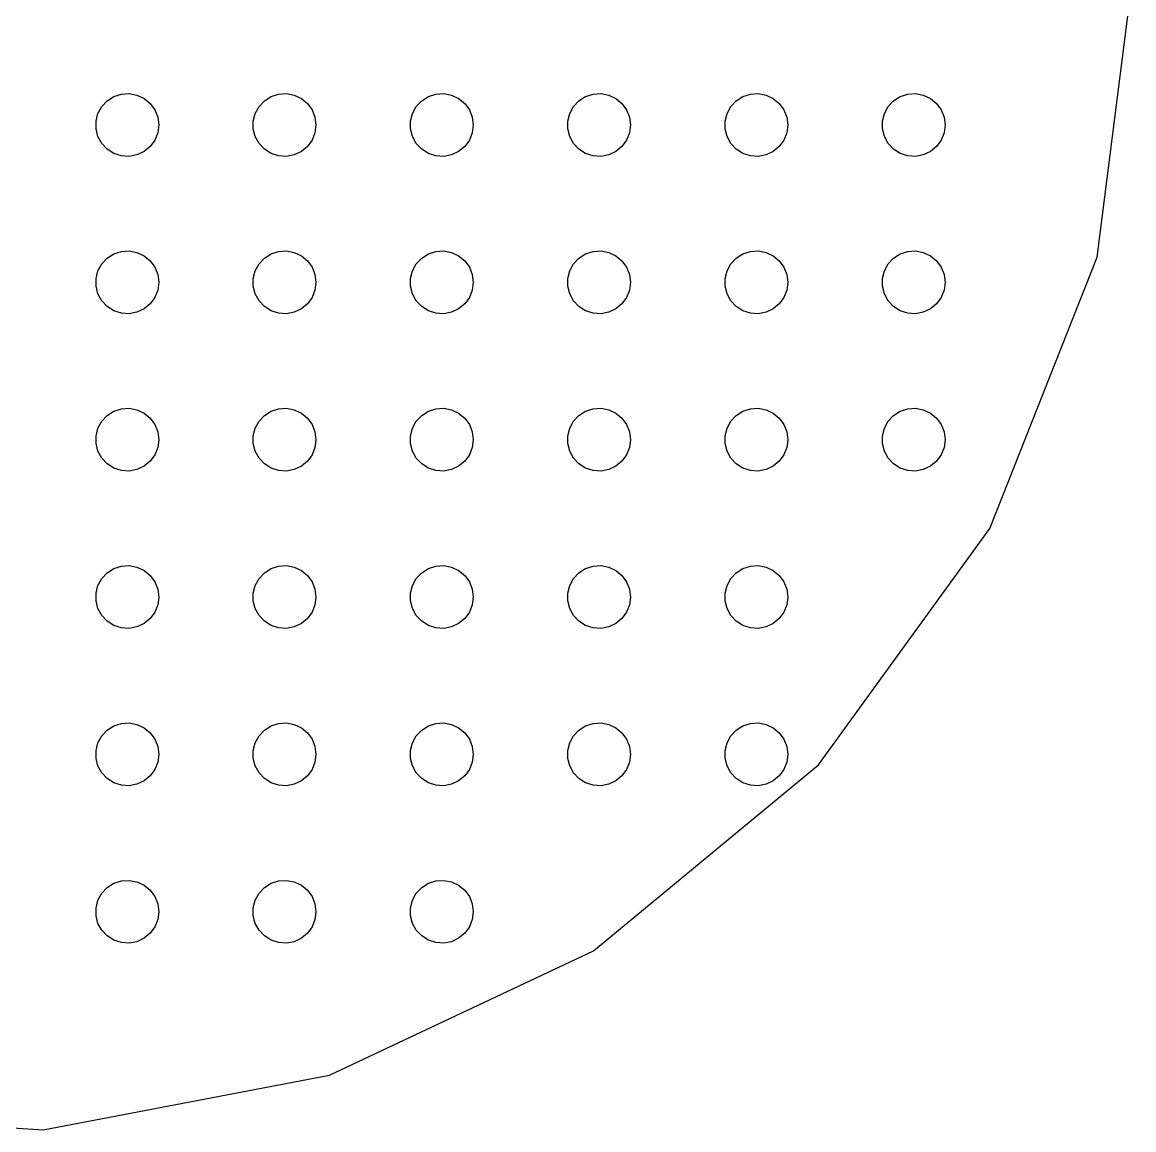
# Model space of a CAD drawing. Header units: metres. Extents: x -110 to 111, y -111 to 111.
# Drawn here: x 5 to 111, y -110.8 to -5.2 of the extents above; entities that cross this region are included whole.
import ezdxf

# ---------------------------------------------------------------- set-up
doc = ezdxf.new("R2010")
doc.units = ezdxf.units.M

msp = doc.modelspace()

# ---------------------------------------------------------------- linework, layer by layer
for p, q in [((107.513, -27.6046), (111, 0)), ((12.5729, -13.2366), (13.0877, -12.6884)), ((13.0877, -12.6884), (13.7227, -12.2855)), ((13.7227, -12.2855), (14.4379, -12.0531)), ((14.4379, -12.0531), (15.1884, -12.0059)), ((15.1884, -12.0059), (15.927, -12.1468)), ((15.927, -12.1468), (16.6075, -12.467)), ((16.6075, -12.467), (17.1869, -12.9464)), ((27.5729, -13.2366), (28.0877, -12.6884)), ((28.0877, -12.6884), (28.7227, -12.2855)), ((28.7227, -12.2855), (29.4379, -12.0531)), ((29.4379, -12.0531), (30.1884, -12.0059)), ((30.1884, -12.0059), (30.927, -12.1468)), ((30.927, -12.1468), (31.6075, -12.467)), ((31.6075, -12.467), (32.1869, -12.9464)), ((42.5729, -13.2366), (43.0877, -12.6884)), ((43.0877, -12.6884), (43.7227, -12.2855)), ((43.7227, -12.2855), (44.4379, -12.0531)), ((44.4379, -12.0531), (45.1884, -12.0059)), ((45.1884, -12.0059), (45.927, -12.1468)), ((45.927, -12.1468), (46.6075, -12.467)), ((46.6075, -12.467), (47.1869, -12.9464)), ((57.5729, -13.2366), (58.0877, -12.6884)), ((58.0877, -12.6884), (58.7227, -12.2855)), ((58.7227, -12.2855), (59.4379, -12.0531)), ((59.4379, -12.0531), (60.1884, -12.0059)), ((60.1884, -12.0059), (60.927, -12.1468)), ((60.927, -12.1468), (61.6075, -12.467)), ((61.6075, -12.467), (62.1869, -12.9464)), ((72.573, -13.2366), (73.0877, -12.6884)), ((73.0877, -12.6884), (73.7227, -12.2855)), ((73.7227, -12.2855), (74.4379, -12.0531)), ((74.4379, -12.0531), (75.1884, -12.0059)), ((75.1884, -12.0059), (75.927, -12.1468)), ((75.927, -12.1468), (76.6075, -12.467)), ((76.6075, -12.467), (77.1869, -12.9464)), ((87.573, -13.2366), (88.0877, -12.6884)), ((88.0877, -12.6884), (88.7227, -12.2855)), ((88.7227, -12.2855), (89.4379, -12.0531)), ((89.4379, -12.0531), (90.1884, -12.0059)), ((90.1884, -12.0059), (90.927, -12.1468)), ((90.927, -12.1468), (91.6075, -12.467)), ((91.6075, -12.467), (92.1869, -12.9464)), ((12.2107, -13.8956), (12.5729, -13.2366)), ((17.1869, -12.9464), (17.6289, -13.5547)), ((17.6289, -13.5547), (17.9057, -14.2539)), ((27.2107, -13.8956), (27.5729, -13.2366)), ((32.1869, -12.9464), (32.6289, -13.5547)), ((32.6289, -13.5547), (32.9057, -14.2539)), ((42.2107, -13.8956), (42.5729, -13.2366)), ((47.1869, -12.9464), (47.6289, -13.5547)), ((47.6289, -13.5547), (47.9057, -14.2539)), ((57.2107, -13.8956), (57.5729, -13.2366)), ((62.1869, -12.9464), (62.6289, -13.5547)), ((62.6289, -13.5547), (62.9057, -14.2539)), ((72.2107, -13.8956), (72.573, -13.2366)), ((77.1869, -12.9464), (77.6289, -13.5547)), ((77.6289, -13.5547), (77.9057, -14.2539)), ((87.2107, -13.8956), (87.573, -13.2366)), ((92.1869, -12.9464), (92.6289, -13.5547)), ((92.6289, -13.5547), (92.9057, -14.2539)), ((12.0237, -14.624), (12.2107, -13.8956)), ((12.0237, -15.376), (12.0237, -14.624)), ((17.9057, -14.2539), (18, -15)), ((27.0237, -14.624), (27.2107, -13.8956)), ((27.0237, -15.376), (27.0237, -14.624)), ((32.9057, -14.2539), (33, -15)), ((42.0237, -14.624), (42.2107, -13.8956)), ((42.0237, -15.376), (42.0237, -14.624)), ((47.9057, -14.2539), (48, -15)), ((57.0237, -14.624), (57.2107, -13.8956)), ((57.0237, -15.376), (57.0237, -14.624)), ((62.9057, -14.2539), (63, -15)), ((72.0237, -14.624), (72.2107, -13.8956)), ((72.0237, -15.376), (72.0237, -14.624)), ((77.9057, -14.2539), (78, -15)), ((87.0237, -14.624), (87.2107, -13.8956)), ((87.0237, -15.376), (87.0237, -14.624)), ((92.9057, -14.2539), (93, -15)), ((12.2107, -16.1044), (12.0237, -15.376)), ((17.9057, -15.7461), (17.6289, -16.4453)), ((18, -15), (17.9057, -15.7461)), ((27.2107, -16.1044), (27.0237, -15.376)), ((32.9057, -15.7461), (32.6289, -16.4453)), ((33, -15), (32.9057, -15.7461)), ((42.2107, -16.1044), (42.0237, -15.376)), ((47.9057, -15.7461), (47.6289, -16.4453)), ((48, -15), (47.9057, -15.7461)), ((57.2107, -16.1044), (57.0237, -15.376)), ((62.9057, -15.7461), (62.6289, -16.4453)), ((63, -15), (62.9057, -15.7461)), ((72.2107, -16.1044), (72.0237, -15.376)), ((77.9057, -15.7461), (77.6289, -16.4453)), ((78, -15), (77.9057, -15.7461)), ((87.2107, -16.1044), (87.0237, -15.376)), ((92.9057, -15.7461), (92.6289, -16.4453)), ((93, -15), (92.9057, -15.7461)), ((12.5729, -16.7634), (12.2107, -16.1044)), ((13.0877, -17.3115), (12.5729, -16.7634)), ((17.6289, -16.4453), (17.1869, -17.0536)), ((27.5729, -16.7634), (27.2107, -16.1044)), ((28.0877, -17.3115), (27.5729, -16.7634)), ((32.6289, -16.4453), (32.1869, -17.0536)), ((42.5729, -16.7634), (42.2107, -16.1044)), ((43.0877, -17.3115), (42.5729, -16.7634)), ((47.6289, -16.4453), (47.1869, -17.0536)), ((57.5729, -16.7634), (57.2107, -16.1044)), ((58.0877, -17.3115), (57.5729, -16.7634)), ((62.6289, -16.4453), (62.1869, -17.0536)), ((72.573, -16.7634), (72.2107, -16.1044)), ((73.0877, -17.3115), (72.573, -16.7634)), ((77.6289, -16.4453), (77.1869, -17.0536)), ((87.573, -16.7634), (87.2107, -16.1044)), ((88.0877, -17.3115), (87.573, -16.7634)), ((92.6289, -16.4453), (92.1869, -17.0536)), ((13.7227, -17.7145), (13.0877, -17.3115)), ((14.4379, -17.9469), (13.7227, -17.7145)), ((15.1884, -17.9941), (14.4379, -17.9469)), ((15.927, -17.8532), (15.1884, -17.9941)), ((16.6075, -17.533), (15.927, -17.8532)), ((17.1869, -17.0536), (16.6075, -17.533)), ((28.7227, -17.7145), (28.0877, -17.3115)), ((29.4379, -17.9469), (28.7227, -17.7145)), ((30.1884, -17.9941), (29.4379, -17.9469)), ((30.927, -17.8532), (30.1884, -17.9941)), ((31.6075, -17.533), (30.927, -17.8532)), ((32.1869, -17.0536), (31.6075, -17.533)), ((43.7227, -17.7145), (43.0877, -17.3115)), ((44.4379, -17.9469), (43.7227, -17.7145)), ((45.1884, -17.9941), (44.4379, -17.9469)), ((45.927, -17.8532), (45.1884, -17.9941)), ((46.6075, -17.533), (45.927, -17.8532)), ((47.1869, -17.0536), (46.6075, -17.533)), ((58.7227, -17.7145), (58.0877, -17.3115)), ((59.4379, -17.9469), (58.7227, -17.7145)), ((60.1884, -17.9941), (59.4379, -17.9469)), ((60.927, -17.8532), (60.1884, -17.9941)), ((61.6075, -17.533), (60.927, -17.8532)), ((62.1869, -17.0536), (61.6075, -17.533)), ((73.7227, -17.7145), (73.0877, -17.3115)), ((74.4379, -17.9469), (73.7227, -17.7145)), ((75.1884, -17.9941), (74.4379, -17.9469)), ((75.927, -17.8532), (75.1884, -17.9941)), ((76.6075, -17.533), (75.927, -17.8532)), ((77.1869, -17.0536), (76.6075, -17.533)), ((88.7227, -17.7145), (88.0877, -17.3115)), ((89.4379, -17.9469), (88.7227, -17.7145)), ((90.1884, -17.9941), (89.4379, -17.9469)), ((90.927, -17.8532), (90.1884, -17.9941)), ((91.6075, -17.533), (90.927, -17.8532)), ((92.1869, -17.0536), (91.6075, -17.533)), ((13.0877, -27.6884), (13.7227, -27.2855)), ((13.7227, -27.2855), (14.4379, -27.0531)), ((14.4379, -27.0531), (15.1884, -27.0059)), ((15.1884, -27.0059), (15.927, -27.1468)), ((15.927, -27.1468), (16.6075, -27.467)), ((16.6075, -27.467), (17.1869, -27.9464)), ((28.0877, -27.6884), (28.7227, -27.2855)), ((28.7227, -27.2855), (29.4379, -27.0531)), ((29.4379, -27.0531), (30.1884, -27.0059)), ((30.1884, -27.0059), (30.927, -27.1468)), ((30.927, -27.1468), (31.6075, -27.467)), ((31.6075, -27.467), (32.1869, -27.9464)), ((43.0877, -27.6884), (43.7227, -27.2855)), ((43.7227, -27.2855), (44.4379, -27.0531)), ((44.4379, -27.0531), (45.1884, -27.0059)), ((45.1884, -27.0059), (45.927, -27.1468)), ((45.927, -27.1468), (46.6075, -27.467)), ((46.6075, -27.467), (47.1869, -27.9464)), ((58.0877, -27.6884), (58.7227, -27.2855)), ((58.7227, -27.2855), (59.4379, -27.0531)), ((59.4379, -27.0531), (60.1884, -27.0059)), ((60.1884, -27.0059), (60.927, -27.1468)), ((60.927, -27.1468), (61.6075, -27.467)), ((61.6075, -27.467), (62.1869, -27.9464)), ((73.0877, -27.6884), (73.7227, -27.2855)), ((73.7227, -27.2855), (74.4379, -27.0531)), ((74.4379, -27.0531), (75.1884, -27.0059)), ((75.1884, -27.0059), (75.927, -27.1468)), ((75.927, -27.1468), (76.6075, -27.467)), ((76.6075, -27.467), (77.1869, -27.9464)), ((88.0877, -27.6884), (88.7227, -27.2855)), ((88.7227, -27.2855), (89.4379, -27.0531)), ((89.4379, -27.0531), (90.1884, -27.0059)), ((90.1884, -27.0059), (90.927, -27.1468)), ((90.927, -27.1468), (91.6075, -27.467)), ((91.6075, -27.467), (92.1869, -27.9464)), ((12.2107, -28.8956), (12.5729, -28.2366)), ((12.5729, -28.2366), (13.0877, -27.6884)), ((17.1869, -27.9464), (17.6289, -28.5547)), ((17.6289, -28.5547), (17.9057, -29.2539)), ((27.2107, -28.8956), (27.5729, -28.2366)), ((27.5729, -28.2366), (28.0877, -27.6884)), ((32.1869, -27.9464), (32.6289, -28.5547)), ((32.6289, -28.5547), (32.9057, -29.2539)), ((42.2107, -28.8956), (42.5729, -28.2366)), ((42.5729, -28.2366), (43.0877, -27.6884)), ((47.1869, -27.9464), (47.6289, -28.5547)), ((47.6289, -28.5547), (47.9057, -29.2539)), ((57.2107, -28.8956), (57.5729, -28.2366)), ((57.5729, -28.2366), (58.0877, -27.6884)), ((62.1869, -27.9464), (62.6289, -28.5547)), ((62.6289, -28.5547), (62.9057, -29.2539)), ((72.2107, -28.8956), (72.573, -28.2366)), ((72.573, -28.2366), (73.0877, -27.6884)), ((77.1869, -27.9464), (77.6289, -28.5547)), ((77.6289, -28.5547), (77.9057, -29.2539)), ((87.2107, -28.8956), (87.573, -28.2366)), ((87.573, -28.2366), (88.0877, -27.6884)), ((92.1869, -27.9464), (92.6289, -28.5547)), ((92.6289, -28.5547), (92.9057, -29.2539)), ((97.27, -53.4747), (107.513, -27.6046)), ((12.0237, -29.624), (12.2107, -28.8956)), ((12.0237, -30.376), (12.0237, -29.624)), ((17.9057, -29.2539), (18, -30)), ((27.0237, -29.624), (27.2107, -28.8956)), ((27.0237, -30.376), (27.0237, -29.624)), ((32.9057, -29.2539), (33, -30)), ((42.0237, -29.624), (42.2107, -28.8956)), ((42.0237, -30.376), (42.0237, -29.624)), ((47.9057, -29.2539), (48, -30)), ((57.0237, -29.624), (57.2107, -28.8956)), ((57.0237, -30.376), (57.0237, -29.624)), ((62.9057, -29.2539), (63, -30)), ((72.0237, -29.624), (72.2107, -28.8956)), ((72.0237, -30.376), (72.0237, -29.624)), ((77.9057, -29.2539), (78, -30)), ((87.0237, -29.624), (87.2107, -28.8956)), ((87.0237, -30.376), (87.0237, -29.624)), ((92.9057, -29.2539), (93, -30)), ((12.2107, -31.1044), (12.0237, -30.376)), ((18, -30), (17.9057, -30.7461)), ((27.2107, -31.1044), (27.0237, -30.376)), ((33, -30), (32.9057, -30.7461)), ((42.2107, -31.1044), (42.0237, -30.376)), ((48, -30), (47.9057, -30.7461)), ((57.2107, -31.1044), (57.0237, -30.376)), ((63, -30), (62.9057, -30.7461)), ((72.2107, -31.1044), (72.0237, -30.376)), ((78, -30), (77.9057, -30.7461)), ((87.2107, -31.1044), (87.0237, -30.376)), ((93, -30), (92.9057, -30.7461)), ((12.5729, -31.7634), (12.2107, -31.1044)), ((13.0877, -32.3115), (12.5729, -31.7634)), ((17.6289, -31.4453), (17.1869, -32.0536)), ((17.9057, -30.7461), (17.6289, -31.4453)), ((27.5729, -31.7634), (27.2107, -31.1044)), ((28.0877, -32.3115), (27.5729, -31.7634)), ((32.6289, -31.4453), (32.1869, -32.0536)), ((32.9057, -30.7461), (32.6289, -31.4453)), ((42.5729, -31.7634), (42.2107, -31.1044)), ((43.0877, -32.3115), (42.5729, -31.7634)), ((47.6289, -31.4453), (47.1869, -32.0536)), ((47.9057, -30.7461), (47.6289, -31.4453)), ((57.5729, -31.7634), (57.2107, -31.1044)), ((58.0877, -32.3115), (57.5729, -31.7634)), ((62.6289, -31.4453), (62.1869, -32.0536)), ((62.9057, -30.7461), (62.6289, -31.4453)), ((72.573, -31.7634), (72.2107, -31.1044)), ((73.0877, -32.3115), (72.573, -31.7634)), ((77.6289, -31.4453), (77.1869, -32.0536)), ((77.9057, -30.7461), (77.6289, -31.4453)), ((87.573, -31.7634), (87.2107, -31.1044)), ((88.0877, -32.3115), (87.573, -31.7634)), ((92.6289, -31.4453), (92.1869, -32.0536)), ((92.9057, -30.7461), (92.6289, -31.4453)), ((13.7227, -32.7145), (13.0877, -32.3115)), ((14.4379, -32.9469), (13.7227, -32.7145)), ((15.927, -32.8532), (15.1884, -32.9941)), ((16.6075, -32.533), (15.927, -32.8532)), ((17.1869, -32.0536), (16.6075, -32.533)), ((28.7227, -32.7145), (28.0877, -32.3115)), ((29.4379, -32.9469), (28.7227, -32.7145)), ((30.927, -32.8532), (30.1884, -32.9941)), ((31.6075, -32.533), (30.927, -32.8532)), ((32.1869, -32.0536), (31.6075, -32.533)), ((43.7227, -32.7145), (43.0877, -32.3115)), ((44.4379, -32.9469), (43.7227, -32.7145)), ((45.927, -32.8532), (45.1884, -32.9941)), ((46.6075, -32.533), (45.927, -32.8532)), ((47.1869, -32.0536), (46.6075, -32.533)), ((58.7227, -32.7145), (58.0877, -32.3115)), ((59.4379, -32.9469), (58.7227, -32.7145)), ((60.927, -32.8532), (60.1884, -32.9941)), ((61.6075, -32.533), (60.927, -32.8532)), ((62.1869, -32.0536), (61.6075, -32.533)), ((73.7227, -32.7145), (73.0877, -32.3115)), ((74.4379, -32.9469), (73.7227, -32.7145)), ((75.927, -32.8532), (75.1884, -32.9941)), ((76.6075, -32.533), (75.927, -32.8532)), ((77.1869, -32.0536), (76.6075, -32.533)), ((88.7227, -32.7145), (88.0877, -32.3115)), ((89.4379, -32.9469), (88.7227, -32.7145)), ((90.927, -32.8532), (90.1884, -32.9941)), ((91.6075, -32.533), (90.927, -32.8532)), ((92.1869, -32.0536), (91.6075, -32.533)), ((15.1884, -32.9941), (14.4379, -32.9469)), ((30.1884, -32.9941), (29.4379, -32.9469)), ((45.1884, -32.9941), (44.4379, -32.9469)), ((60.1884, -32.9941), (59.4379, -32.9469)), ((75.1884, -32.9941), (74.4379, -32.9469)), ((90.1884, -32.9941), (89.4379, -32.9469)), ((13.0877, -42.6885), (13.7227, -42.2855)), ((13.7227, -42.2855), (14.4379, -42.0531)), ((14.4379, -42.0531), (15.1884, -42.0059)), ((15.1884, -42.0059), (15.927, -42.1468)), ((15.927, -42.1468), (16.6075, -42.467)), ((28.0877, -42.6885), (28.7227, -42.2855)), ((28.7227, -42.2855), (29.4379, -42.0531)), ((29.4379, -42.0531), (30.1884, -42.0059)), ((30.1884, -42.0059), (30.927, -42.1468)), ((30.927, -42.1468), (31.6075, -42.467)), ((43.0877, -42.6885), (43.7227, -42.2855)), ((43.7227, -42.2855), (44.4379, -42.0531)), ((44.4379, -42.0531), (45.1884, -42.0059)), ((45.1884, -42.0059), (45.927, -42.1468)), ((45.927, -42.1468), (46.6075, -42.467)), ((58.0877, -42.6885), (58.7227, -42.2855)), ((58.7227, -42.2855), (59.4379, -42.0531)), ((59.4379, -42.0531), (60.1884, -42.0059)), ((60.1884, -42.0059), (60.927, -42.1468)), ((60.927, -42.1468), (61.6075, -42.467)), ((73.0877, -42.6885), (73.7227, -42.2855)), ((73.7227, -42.2855), (74.4379, -42.0531)), ((74.4379, -42.0531), (75.1884, -42.0059)), ((75.1884, -42.0059), (75.927, -42.1468)), ((75.927, -42.1468), (76.6075, -42.467)), ((88.0877, -42.6885), (88.7227, -42.2855)), ((88.7227, -42.2855), (89.4379, -42.0531)), ((89.4379, -42.0531), (90.1884, -42.0059)), ((90.1884, -42.0059), (90.927, -42.1468)), ((90.927, -42.1468), (91.6075, -42.467)), ((12.2107, -43.8956), (12.5729, -43.2366)), ((12.5729, -43.2366), (13.0877, -42.6885)), ((16.6075, -42.467), (17.1869, -42.9464)), ((17.1869, -42.9464), (17.6289, -43.5547)), ((27.2107, -43.8956), (27.5729, -43.2366)), ((27.5729, -43.2366), (28.0877, -42.6885)), ((31.6075, -42.467), (32.1869, -42.9464)), ((32.1869, -42.9464), (32.6289, -43.5547)), ((42.2107, -43.8956), (42.5729, -43.2366)), ((42.5729, -43.2366), (43.0877, -42.6885)), ((46.6075, -42.467), (47.1869, -42.9464)), ((47.1869, -42.9464), (47.6289, -43.5547)), ((57.2107, -43.8956), (57.5729, -43.2366)), ((57.5729, -43.2366), (58.0877, -42.6885)), ((61.6075, -42.467), (62.1869, -42.9464)), ((62.1869, -42.9464), (62.6289, -43.5547)), ((72.2107, -43.8956), (72.573, -43.2366)), ((72.573, -43.2366), (73.0877, -42.6885)), ((76.6075, -42.467), (77.1869, -42.9464)), ((77.1869, -42.9464), (77.6289, -43.5547)), ((87.2107, -43.8956), (87.573, -43.2366)), ((87.573, -43.2366), (88.0877, -42.6885)), ((91.6075, -42.467), (92.1869, -42.9464)), ((92.1869, -42.9464), (92.6289, -43.5547)), ((12.0237, -44.624), (12.2107, -43.8956)), ((17.6289, -43.5547), (17.9057, -44.2539)), ((17.9057, -44.2539), (18, -45)), ((27.0237, -44.624), (27.2107, -43.8956)), ((32.6289, -43.5547), (32.9057, -44.2539)), ((32.9057, -44.2539), (33, -45)), ((42.0237, -44.624), (42.2107, -43.8956)), ((47.6289, -43.5547), (47.9057, -44.2539)), ((47.9057, -44.2539), (48, -45)), ((57.0237, -44.624), (57.2107, -43.8956)), ((62.6289, -43.5547), (62.9057, -44.2539)), ((62.9057, -44.2539), (63, -45)), ((72.0237, -44.624), (72.2107, -43.8956)), ((77.6289, -43.5547), (77.9057, -44.2539)), ((77.9057, -44.2539), (78, -45)), ((87.0237, -44.624), (87.2107, -43.8956)), ((92.6289, -43.5547), (92.9057, -44.2539)), ((92.9057, -44.2539), (93, -45)), ((12.0237, -45.376), (12.0237, -44.624)), ((12.2107, -46.1044), (12.0237, -45.376)), ((18, -45), (17.9057, -45.7461)), ((27.0237, -45.376), (27.0237, -44.624)), ((27.2107, -46.1044), (27.0237, -45.376)), ((33, -45), (32.9057, -45.7461)), ((42.0237, -45.376), (42.0237, -44.624)), ((42.2107, -46.1044), (42.0237, -45.376)), ((48, -45), (47.9057, -45.7461)), ((57.0237, -45.376), (57.0237, -44.624)), ((57.2107, -46.1044), (57.0237, -45.376)), ((63, -45), (62.9057, -45.7461)), ((72.0237, -45.376), (72.0237, -44.624)), ((72.2107, -46.1044), (72.0237, -45.376)), ((78, -45), (77.9057, -45.7461)), ((87.0237, -45.376), (87.0237, -44.624)), ((87.2107, -46.1044), (87.0237, -45.376)), ((93, -45), (92.9057, -45.7461)), ((12.5729, -46.7634), (12.2107, -46.1044)), ((17.6289, -46.4453), (17.1869, -47.0536)), ((17.9057, -45.7461), (17.6289, -46.4453)), ((27.5729, -46.7634), (27.2107, -46.1044)), ((32.6289, -46.4453), (32.1869, -47.0536)), ((32.9057, -45.7461), (32.6289, -46.4453)), ((42.5729, -46.7634), (42.2107, -46.1044)), ((47.6289, -46.4453), (47.1869, -47.0536)), ((47.9057, -45.7461), (47.6289, -46.4453)), ((57.5729, -46.7634), (57.2107, -46.1044)), ((62.6289, -46.4453), (62.1869, -47.0536)), ((62.9057, -45.7461), (62.6289, -46.4453)), ((72.573, -46.7634), (72.2107, -46.1044)), ((77.6289, -46.4453), (77.1869, -47.0536)), ((77.9057, -45.7461), (77.6289, -46.4453)), ((87.573, -46.7634), (87.2107, -46.1044)), ((92.6289, -46.4453), (92.1869, -47.0536)), ((92.9057, -45.7461), (92.6289, -46.4453)), ((13.0877, -47.3115), (12.5729, -46.7634)), ((13.7227, -47.7145), (13.0877, -47.3115)), ((16.6075, -47.533), (15.927, -47.8532)), ((17.1869, -47.0536), (16.6075, -47.533)), ((28.0877, -47.3115), (27.5729, -46.7634)), ((28.7227, -47.7145), (28.0877, -47.3115)), ((31.6075, -47.533), (30.927, -47.8532)), ((32.1869, -47.0536), (31.6075, -47.533)), ((43.0877, -47.3115), (42.5729, -46.7634)), ((43.7227, -47.7145), (43.0877, -47.3115)), ((46.6075, -47.533), (45.927, -47.8532)), ((47.1869, -47.0536), (46.6075, -47.533)), ((58.0877, -47.3115), (57.5729, -46.7634)), ((58.7227, -47.7145), (58.0877, -47.3115)), ((61.6075, -47.533), (60.927, -47.8532)), ((62.1869, -47.0536), (61.6075, -47.533)), ((73.0877, -47.3115), (72.573, -46.7634)), ((73.7227, -47.7145), (73.0877, -47.3115)), ((76.6075, -47.533), (75.927, -47.8532)), ((77.1869, -47.0536), (76.6075, -47.533)), ((88.0877, -47.3115), (87.573, -46.7634)), ((88.7227, -47.7145), (88.0877, -47.3115)), ((91.6075, -47.533), (90.927, -47.8532)), ((92.1869, -47.0536), (91.6075, -47.533)), ((14.4379, -47.9469), (13.7227, -47.7145)), ((15.1884, -47.9941), (14.4379, -47.9469)), ((15.927, -47.8532), (15.1884, -47.9941)), ((29.4379, -47.9469), (28.7227, -47.7145)), ((30.1884, -47.9941), (29.4379, -47.9469)), ((30.927, -47.8532), (30.1884, -47.9941)), ((44.4379, -47.9469), (43.7227, -47.7145)), ((45.1884, -47.9941), (44.4379, -47.9469)), ((45.927, -47.8532), (45.1884, -47.9941)), ((59.4379, -47.9469), (58.7227, -47.7145)), ((60.1884, -47.9941), (59.4379, -47.9469)), ((60.927, -47.8532), (60.1884, -47.9941)), ((74.4379, -47.9469), (73.7227, -47.7145)), ((75.1884, -47.9941), (74.4379, -47.9469)), ((75.927, -47.8532), (75.1884, -47.9941)), ((89.4379, -47.9469), (88.7227, -47.7145)), ((90.1884, -47.9941), (89.4379, -47.9469)), ((90.927, -47.8532), (90.1884, -47.9941)), ((80.9155, -75.9847), (97.27, -53.4747)), ((13.7227, -57.2855), (14.4379, -57.0531)), ((14.4379, -57.0531), (15.1884, -57.0059)), ((15.1884, -57.0059), (15.927, -57.1468)), ((15.927, -57.1468), (16.6075, -57.467)), ((28.7227, -57.2855), (29.4379, -57.0531)), ((29.4379, -57.0531), (30.1884, -57.0059)), ((30.1884, -57.0059), (30.927, -57.1468)), ((30.927, -57.1468), (31.6075, -57.467)), ((43.7227, -57.2855), (44.4379, -57.0531)), ((44.4379, -57.0531), (45.1884, -57.0059)), ((45.1884, -57.0059), (45.927, -57.1468)), ((45.927, -57.1468), (46.6075, -57.467)), ((58.7227, -57.2855), (59.4379, -57.0531)), ((59.4379, -57.0531), (60.1884, -57.0059)), ((60.1884, -57.0059), (60.927, -57.1468)), ((60.927, -57.1468), (61.6075, -57.467)), ((73.7227, -57.2855), (74.4379, -57.0531)), ((74.4379, -57.0531), (75.1884, -57.0059)), ((75.1884, -57.0059), (75.927, -57.1468)), ((75.927, -57.1468), (76.6075, -57.467)), ((12.2107, -58.8956), (12.5729, -58.2366)), ((12.5729, -58.2366), (13.0877, -57.6885)), ((13.0877, -57.6885), (13.7227, -57.2855)), ((16.6075, -57.467), (17.1869, -57.9464)), ((17.1869, -57.9464), (17.6289, -58.5547)), ((27.2107, -58.8956), (27.5729, -58.2366)), ((27.5729, -58.2366), (28.0877, -57.6885)), ((28.0877, -57.6885), (28.7227, -57.2855)), ((31.6075, -57.467), (32.1869, -57.9464)), ((32.1869, -57.9464), (32.6289, -58.5547)), ((42.2107, -58.8956), (42.5729, -58.2366)), ((42.5729, -58.2366), (43.0877, -57.6885)), ((43.0877, -57.6885), (43.7227, -57.2855)), ((46.6075, -57.467), (47.1869, -57.9464)), ((47.1869, -57.9464), (47.6289, -58.5547)), ((57.2107, -58.8956), (57.5729, -58.2366)), ((57.5729, -58.2366), (58.0877, -57.6885)), ((58.0877, -57.6885), (58.7227, -57.2855)), ((61.6075, -57.467), (62.1869, -57.9464)), ((62.1869, -57.9464), (62.6289, -58.5547)), ((72.2107, -58.8956), (72.573, -58.2366)), ((72.573, -58.2366), (73.0877, -57.6885)), ((73.0877, -57.6885), (73.7227, -57.2855)), ((76.6075, -57.467), (77.1869, -57.9464)), ((77.1869, -57.9464), (77.6289, -58.5547)), ((12.0237, -59.624), (12.2107, -58.8956)), ((17.6289, -58.5547), (17.9057, -59.2539)), ((17.9057, -59.2539), (18, -60)), ((27.0237, -59.624), (27.2107, -58.8956)), ((32.6289, -58.5547), (32.9057, -59.2539)), ((32.9057, -59.2539), (33, -60)), ((42.0237, -59.624), (42.2107, -58.8956)), ((47.6289, -58.5547), (47.9057, -59.2539)), ((47.9057, -59.2539), (48, -60)), ((57.0237, -59.624), (57.2107, -58.8956)), ((62.6289, -58.5547), (62.9057, -59.2539)), ((62.9057, -59.2539), (63, -60)), ((72.0237, -59.624), (72.2107, -58.8956)), ((77.6289, -58.5547), (77.9057, -59.2539)), ((77.9057, -59.2539), (78, -60)), ((12.0237, -60.376), (12.0237, -59.624)), ((12.2107, -61.1044), (12.0237, -60.376)), ((18, -60), (17.9057, -60.7461)), ((27.0237, -60.376), (27.0237, -59.624)), ((27.2107, -61.1044), (27.0237, -60.376)), ((33, -60), (32.9057, -60.7461)), ((42.0237, -60.376), (42.0237, -59.624)), ((42.2107, -61.1044), (42.0237, -60.376)), ((48, -60), (47.9057, -60.7461)), ((57.0237, -60.376), (57.0237, -59.624)), ((57.2107, -61.1044), (57.0237, -60.376)), ((63, -60), (62.9057, -60.7461)), ((72.0237, -60.376), (72.0237, -59.624)), ((72.2107, -61.1044), (72.0237, -60.376)), ((78, -60), (77.9057, -60.7461)), ((12.5729, -61.7634), (12.2107, -61.1044)), ((17.6289, -61.4453), (17.1869, -62.0536)), ((17.9057, -60.7461), (17.6289, -61.4453)), ((27.5729, -61.7634), (27.2107, -61.1044)), ((32.6289, -61.4453), (32.1869, -62.0536)), ((32.9057, -60.7461), (32.6289, -61.4453)), ((42.5729, -61.7634), (42.2107, -61.1044)), ((47.6289, -61.4453), (47.1869, -62.0536)), ((47.9057, -60.7461), (47.6289, -61.4453)), ((57.5729, -61.7634), (57.2107, -61.1044)), ((62.6289, -61.4453), (62.1869, -62.0536)), ((62.9057, -60.7461), (62.6289, -61.4453)), ((72.573, -61.7634), (72.2107, -61.1044)), ((77.6289, -61.4453), (77.1869, -62.0536)), ((77.9057, -60.7461), (77.6289, -61.4453)), ((13.0877, -62.3115), (12.5729, -61.7634)), ((13.7227, -62.7145), (13.0877, -62.3115)), ((16.6075, -62.533), (15.927, -62.8532)), ((17.1869, -62.0536), (16.6075, -62.533)), ((28.0877, -62.3115), (27.5729, -61.7634)), ((28.7227, -62.7145), (28.0877, -62.3115)), ((31.6075, -62.533), (30.927, -62.8532)), ((32.1869, -62.0536), (31.6075, -62.533)), ((43.0877, -62.3115), (42.5729, -61.7634)), ((43.7227, -62.7145), (43.0877, -62.3115)), ((46.6075, -62.533), (45.927, -62.8532)), ((47.1869, -62.0536), (46.6075, -62.533)), ((58.0877, -62.3115), (57.5729, -61.7634)), ((58.7227, -62.7145), (58.0877, -62.3115)), ((61.6075, -62.533), (60.927, -62.8532)), ((62.1869, -62.0536), (61.6075, -62.533)), ((73.0877, -62.3115), (72.573, -61.7634)), ((73.7227, -62.7145), (73.0877, -62.3115)), ((76.6075, -62.533), (75.927, -62.8532)), ((77.1869, -62.0536), (76.6075, -62.533)), ((14.4379, -62.9469), (13.7227, -62.7145)), ((15.1884, -62.9941), (14.4379, -62.9469)), ((15.927, -62.8532), (15.1884, -62.9941)), ((29.4379, -62.9469), (28.7227, -62.7145)), ((30.1884, -62.9941), (29.4379, -62.9469)), ((30.927, -62.8532), (30.1884, -62.9941)), ((44.4379, -62.9469), (43.7227, -62.7145)), ((45.1884, -62.9941), (44.4379, -62.9469)), ((45.927, -62.8532), (45.1884, -62.9941)), ((59.4379, -62.9469), (58.7227, -62.7145)), ((60.1884, -62.9941), (59.4379, -62.9469)), ((60.927, -62.8532), (60.1884, -62.9941)), ((74.4379, -62.9469), (73.7227, -62.7145)), ((75.1884, -62.9941), (74.4379, -62.9469)), ((75.927, -62.8532), (75.1884, -62.9941)), ((13.7227, -72.2855), (14.4379, -72.0531)), ((14.4379, -72.0531), (15.1884, -72.0059)), ((15.1884, -72.0059), (15.927, -72.1468)), ((28.7227, -72.2855), (29.4379, -72.0531)), ((29.4379, -72.0531), (30.1884, -72.0059)), ((30.1884, -72.0059), (30.927, -72.1468)), ((43.7227, -72.2855), (44.4379, -72.0531)), ((44.4379, -72.0531), (45.1884, -72.0059)), ((45.1884, -72.0059), (45.927, -72.1468)), ((58.7227, -72.2855), (59.4379, -72.0531)), ((59.4379, -72.0531), (60.1884, -72.0059)), ((60.1884, -72.0059), (60.927, -72.1468)), ((73.7227, -72.2855), (74.4379, -72.0531)), ((74.4379, -72.0531), (75.1884, -72.0059)), ((75.1884, -72.0059), (75.927, -72.1468)), ((12.5729, -73.2366), (13.0877, -72.6885)), ((13.0877, -72.6885), (13.7227, -72.2855)), ((15.927, -72.1468), (16.6075, -72.467)), ((16.6075, -72.467), (17.1869, -72.9464)), ((17.1869, -72.9464), (17.6289, -73.5547)), ((27.5729, -73.2366), (28.0877, -72.6885)), ((28.0877, -72.6885), (28.7227, -72.2855)), ((30.927, -72.1468), (31.6075, -72.467)), ((31.6075, -72.467), (32.1869, -72.9464)), ((32.1869, -72.9464), (32.6289, -73.5547)), ((42.5729, -73.2366), (43.0877, -72.6885)), ((43.0877, -72.6885), (43.7227, -72.2855)), ((45.927, -72.1468), (46.6075, -72.467)), ((46.6075, -72.467), (47.1869, -72.9464)), ((47.1869, -72.9464), (47.6289, -73.5547)), ((57.5729, -73.2366), (58.0877, -72.6885)), ((58.0877, -72.6885), (58.7227, -72.2855)), ((60.927, -72.1468), (61.6075, -72.467)), ((61.6075, -72.467), (62.1869, -72.9464)), ((62.1869, -72.9464), (62.6289, -73.5547)), ((72.573, -73.2366), (73.0877, -72.6885)), ((73.0877, -72.6885), (73.7227, -72.2855)), ((75.927, -72.1468), (76.6075, -72.467)), ((76.6075, -72.467), (77.1869, -72.9464)), ((77.1869, -72.9464), (77.6289, -73.5547)), ((12.0237, -74.624), (12.2107, -73.8956)), ((12.2107, -73.8956), (12.5729, -73.2366)), ((17.6289, -73.5547), (17.9057, -74.2539)), ((27.0237, -74.624), (27.2107, -73.8956)), ((27.2107, -73.8956), (27.5729, -73.2366)), ((32.6289, -73.5547), (32.9057, -74.2539)), ((42.0237, -74.624), (42.2107, -73.8956)), ((42.2107, -73.8956), (42.5729, -73.2366)), ((47.6289, -73.5547), (47.9057, -74.2539)), ((57.0237, -74.624), (57.2107, -73.8956)), ((57.2107, -73.8956), (57.5729, -73.2366)), ((62.6289, -73.5547), (62.9057, -74.2539)), ((72.0237, -74.624), (72.2107, -73.8956)), ((72.2107, -73.8956), (72.573, -73.2366)), ((77.6289, -73.5547), (77.9057, -74.2539)), ((12.0237, -75.376), (12.0237, -74.624)), ((17.9057, -74.2539), (18, -75)), ((18, -75), (17.9057, -75.7461)), ((27.0237, -75.376), (27.0237, -74.624)), ((32.9057, -74.2539), (33, -75)), ((33, -75), (32.9057, -75.7461)), ((42.0237, -75.376), (42.0237, -74.624)), ((47.9057, -74.2539), (48, -75)), ((48, -75), (47.9057, -75.7461)), ((57.0237, -75.376), (57.0237, -74.624)), ((62.9057, -74.2539), (63, -75)), ((63, -75), (62.9057, -75.7461)), ((72.0237, -75.376), (72.0237, -74.624)), ((77.9057, -74.2539), (78, -75)), ((78, -75), (77.9057, -75.7461)), ((12.2107, -76.1044), (12.0237, -75.376)), ((12.5729, -76.7634), (12.2107, -76.1044)), ((17.9057, -75.7461), (17.6289, -76.4453)), ((27.2107, -76.1044), (27.0237, -75.376)), ((27.5729, -76.7634), (27.2107, -76.1044)), ((32.9057, -75.7461), (32.6289, -76.4453)), ((42.2107, -76.1044), (42.0237, -75.376)), ((42.5729, -76.7634), (42.2107, -76.1044)), ((47.9057, -75.7461), (47.6289, -76.4453)), ((57.2107, -76.1044), (57.0237, -75.376)), ((57.5729, -76.7634), (57.2107, -76.1044)), ((59.4768, -93.7204), (80.9155, -75.9847)), ((62.9057, -75.7461), (62.6289, -76.4453)), ((72.2107, -76.1044), (72.0237, -75.376)), ((72.573, -76.7634), (72.2107, -76.1044)), ((77.9057, -75.7461), (77.6289, -76.4453)), ((13.0877, -77.3115), (12.5729, -76.7634)), ((13.7227, -77.7145), (13.0877, -77.3115)), ((17.1869, -77.0536), (16.6075, -77.533)), ((17.6289, -76.4453), (17.1869, -77.0536)), ((28.0877, -77.3115), (27.5729, -76.7634)), ((28.7227, -77.7145), (28.0877, -77.3115)), ((32.1869, -77.0536), (31.6075, -77.533)), ((32.6289, -76.4453), (32.1869, -77.0536)), ((43.0877, -77.3115), (42.5729, -76.7634)), ((43.7227, -77.7145), (43.0877, -77.3115)), ((47.1869, -77.0536), (46.6075, -77.533)), ((47.6289, -76.4453), (47.1869, -77.0536)), ((58.0877, -77.3115), (57.5729, -76.7634)), ((58.7227, -77.7145), (58.0877, -77.3115)), ((62.1869, -77.0536), (61.6075, -77.533)), ((62.6289, -76.4453), (62.1869, -77.0536)), ((73.0877, -77.3115), (72.573, -76.7634)), ((73.7227, -77.7145), (73.0877, -77.3115)), ((77.1869, -77.0536), (76.6075, -77.533)), ((77.6289, -76.4453), (77.1869, -77.0536)), ((14.4379, -77.9469), (13.7227, -77.7145)), ((15.1884, -77.9941), (14.4379, -77.9469)), ((15.927, -77.8532), (15.1884, -77.9941)), ((16.6075, -77.533), (15.927, -77.8532)), ((29.4379, -77.9469), (28.7227, -77.7145)), ((30.1884, -77.9941), (29.4379, -77.9469)), ((30.927, -77.8532), (30.1884, -77.9941)), ((31.6075, -77.533), (30.927, -77.8532)), ((44.4379, -77.9469), (43.7227, -77.7145)), ((45.1884, -77.9941), (44.4379, -77.9469)), ((45.927, -77.8532), (45.1884, -77.9941)), ((46.6075, -77.533), (45.927, -77.8532)), ((59.4379, -77.9469), (58.7227, -77.7145)), ((60.1884, -77.9941), (59.4379, -77.9469)), ((60.927, -77.8532), (60.1884, -77.9941)), ((61.6075, -77.533), (60.927, -77.8532)), ((74.4379, -77.9469), (73.7227, -77.7145)), ((75.1884, -77.9941), (74.4379, -77.9469)), ((75.927, -77.8532), (75.1884, -77.9941)), ((76.6075, -77.533), (75.927, -77.8532)), ((12.5729, -88.2366), (13.0877, -87.6885)), ((13.0877, -87.6885), (13.7227, -87.2855)), ((13.7227, -87.2855), (14.4379, -87.0531)), ((14.4379, -87.0531), (15.1884, -87.0059)), ((15.1884, -87.0059), (15.927, -87.1468)), ((15.927, -87.1468), (16.6075, -87.467)), ((16.6075, -87.467), (17.1869, -87.9464)), ((17.1869, -87.9464), (17.6289, -88.5547)), ((27.5729, -88.2366), (28.0877, -87.6885)), ((28.0877, -87.6885), (28.7227, -87.2855)), ((28.7227, -87.2855), (29.4379, -87.0531)), ((29.4379, -87.0531), (30.1884, -87.0059)), ((30.1884, -87.0059), (30.927, -87.1468)), ((30.927, -87.1468), (31.6075, -87.467)), ((31.6075, -87.467), (32.1869, -87.9464)), ((32.1869, -87.9464), (32.6289, -88.5547)), ((42.5729, -88.2366), (43.0877, -87.6885)), ((43.0877, -87.6885), (43.7227, -87.2855)), ((43.7227, -87.2855), (44.4379, -87.0531)), ((44.4379, -87.0531), (45.1884, -87.0059)), ((45.1884, -87.0059), (45.927, -87.1468)), ((45.927, -87.1468), (46.6075, -87.467)), ((46.6075, -87.467), (47.1869, -87.9464)), ((47.1869, -87.9464), (47.6289, -88.5547)), ((12.0237, -89.624), (12.2107, -88.8956)), ((12.2107, -88.8956), (12.5729, -88.2366)), ((17.6289, -88.5547), (17.9057, -89.2539)), ((27.0237, -89.624), (27.2107, -88.8956)), ((27.2107, -88.8956), (27.5729, -88.2366)), ((32.6289, -88.5547), (32.9057, -89.2539)), ((42.0237, -89.624), (42.2107, -88.8956)), ((42.2107, -88.8956), (42.5729, -88.2366)), ((47.6289, -88.5547), (47.9057, -89.2539)), ((12.0237, -90.376), (12.0237, -89.624)), ((17.9057, -89.2539), (18, -90)), ((18, -90), (17.9057, -90.7461)), ((27.0237, -90.376), (27.0237, -89.624)), ((32.9057, -89.2539), (33, -90)), ((33, -90), (32.9057, -90.7461)), ((42.0237, -90.376), (42.0237, -89.624)), ((47.9057, -89.2539), (48, -90)), ((48, -90), (47.9057, -90.7461)), ((12.2107, -91.1044), (12.0237, -90.376)), ((12.5729, -91.7634), (12.2107, -91.1044)), ((17.9057, -90.7461), (17.6289, -91.4453)), ((27.2107, -91.1044), (27.0237, -90.376)), ((27.5729, -91.7634), (27.2107, -91.1044)), ((32.9057, -90.7461), (32.6289, -91.4453)), ((42.2107, -91.1044), (42.0237, -90.376)), ((42.5729, -91.7634), (42.2107, -91.1044)), ((47.9057, -90.7461), (47.6289, -91.4453)), ((13.0877, -92.3115), (12.5729, -91.7634)), ((17.1869, -92.0536), (16.6075, -92.533)), ((17.6289, -91.4453), (17.1869, -92.0536)), ((28.0877, -92.3115), (27.5729, -91.7634)), ((32.1869, -92.0536), (31.6075, -92.533)), ((32.6289, -91.4453), (32.1869, -92.0536)), ((43.0877, -92.3115), (42.5729, -91.7634)), ((47.1869, -92.0536), (46.6075, -92.533)), ((47.6289, -91.4453), (47.1869, -92.0536)), ((13.7227, -92.7145), (13.0877, -92.3115)), ((14.4379, -92.9469), (13.7227, -92.7145)), ((15.1884, -92.9941), (14.4379, -92.9469)), ((15.927, -92.8532), (15.1884, -92.9941)), ((16.6075, -92.533), (15.927, -92.8532)), ((28.7227, -92.7145), (28.0877, -92.3115)), ((29.4379, -92.9469), (28.7227, -92.7145)), ((30.1884, -92.9941), (29.4379, -92.9469)), ((30.927, -92.8532), (30.1884, -92.9941)), ((31.6075, -92.533), (30.927, -92.8532)), ((43.7227, -92.7145), (43.0877, -92.3115)), ((44.4379, -92.9469), (43.7227, -92.7145)), ((45.1884, -92.9941), (44.4379, -92.9469)), ((45.927, -92.8532), (45.1884, -92.9941)), ((46.6075, -92.533), (45.927, -92.8532)), ((34.3009, -105.567), (59.4768, -93.7204)), ((6.96974, -110.781), (34.3009, -105.567)), ((-20.7993, -109.034), (6.96974, -110.781))]:
    msp.add_line(p, q)

doc.saveas('drawing.dxf')
